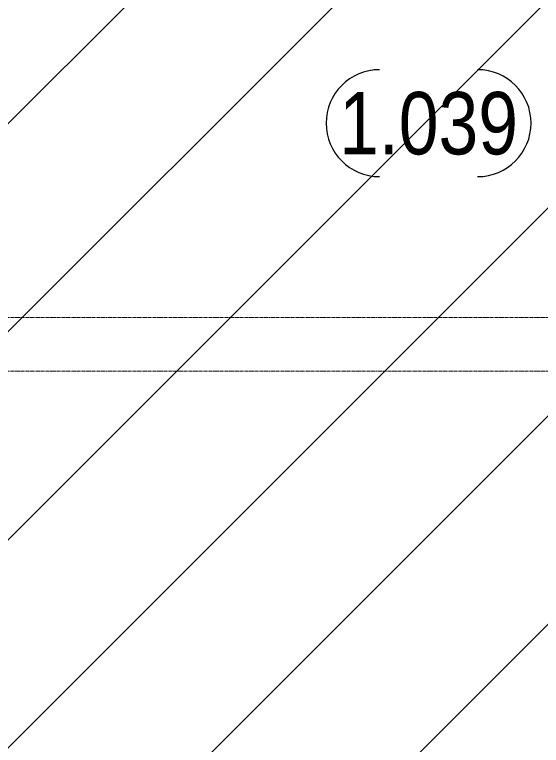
# Model space of a CAD drawing. Header units: millimetres. Extents: x 470010 to 1231400, y -134005 to 421770.
# Drawn here: x 523779 to 526733, y -71636 to -67536 of the extents above; entities that cross this region are included whole.
import ezdxf
from ezdxf.enums import TextEntityAlignment as Align

# ---------------------------------------------------------------- set-up
doc = ezdxf.new("R2010")
doc.units = ezdxf.units.MM
doc.linetypes.add('CENTER2', pattern=[28.575, 19.05, -3.175, 3.175, -3.175])
doc.layers.add('АР_Оси_РД_100', color=7, linetype='Continuous', lineweight=0, true_color=0x525252)
doc.layers.add('Потолок штриховка', color=200, linetype='Continuous', lineweight=15)
doc.styles.add('style1', font='ARIALN.TTF')

msp = doc.modelspace()

# ---------------------------------------------------------------- hatches: boundary and pattern name
at = {"layer": 'Потолок штриховка'}
h = msp.add_hatch(dxfattribs=at)
h.set_pattern_fill('ANSI31', color=256, scale=260)
h.paths.add_polyline_path([(516914.532, -93915.876), (516914.532, -69960.876), (518180, -69980.876), (518185.057, -69660.876), (522949.532, -69660.876), (522948.983, -65160.876), (525839.532, -65188.909), (525838.623, -66079.643), (529004.428, -66065.129), (528984.532, -72125.876), (521204.532, -72125.876), (521194.532, -93915.876), (520674.532, -93915.876), (520674.532, -94535.876), (517434.532, -94545.876), (517434.537, -93915.876)])
h.paths.add_polyline_path([(521414.532, -81135.876), (521414.532, -79565.876), (525424.532, -79565.876), (525424.532, -80025.876), (525504.532, -80025.876), (525504.532, -78025.876), (529004.532, -78025.876), (528984.532, -81055.935), (528984.532, -81135.874)])
h.paths.add_polyline_path([(521414.532, -78025.876), (525104.532, -78025.876), (525104.532, -79445.876), (521414.532, -79445.876)], flags=16)
h.paths.add_polyline_path([(521414.532, -77635.876), (523654.532, -77635.876), (523654.532, -75105.876), (521414.532, -75105.876)], flags=17)
h.paths.add_polyline_path([(521404.532, -74985.876), (521409.532, -72345.876), (523604.532, -72345.876), (523604.532, -73935.876), (526374.532, -73935.876), (526374.532, -72705.876), (528984.532, -72705.876), (528984.532, -77315.876), (526374.532, -77315.876), (526374.532, -74985.876), (526054.533, -74985.876), (526054.533, -77315.876), (524494.533, -77315.875), (524494.533, -74985.876)], flags=17)

# ---------------------------------------------------------------- linework, layer by layer
at = {"color": 18, "true_color": 0x000000}
for centre, radius, start, end in [((525825.458, -68144.842), 300, 90, 270), ((526375.458, -68144.842), 300, 270, 90), ((525725.458, -68144.842), 350, 0, 0.000953)]:
    msp.add_arc(centre, radius, start, end, dxfattribs=at)
at = {"layer": 'АР_Оси_РД_100', "linetype": 'CENTER2'}
for points in [[(533204.533, -69235.876), (514499.575, -69235.876), (513999.575, -69085.876)], [(533204.533, -69535.876), (514499.575, -69535.876), (513999.575, -69685.876)]]:
    msp.add_lwpolyline(points, dxfattribs=at)

# ---------------------------------------------------------------- texts
at = {"color": 18, "true_color": 0x000000, "style": 'style1'}
msp.add_attdef('1.039', text='1.039', height=350, dxfattribs=at).set_placement((526100.458, -68144.842), align=Align.MIDDLE)

doc.saveas('drawing.dxf')
